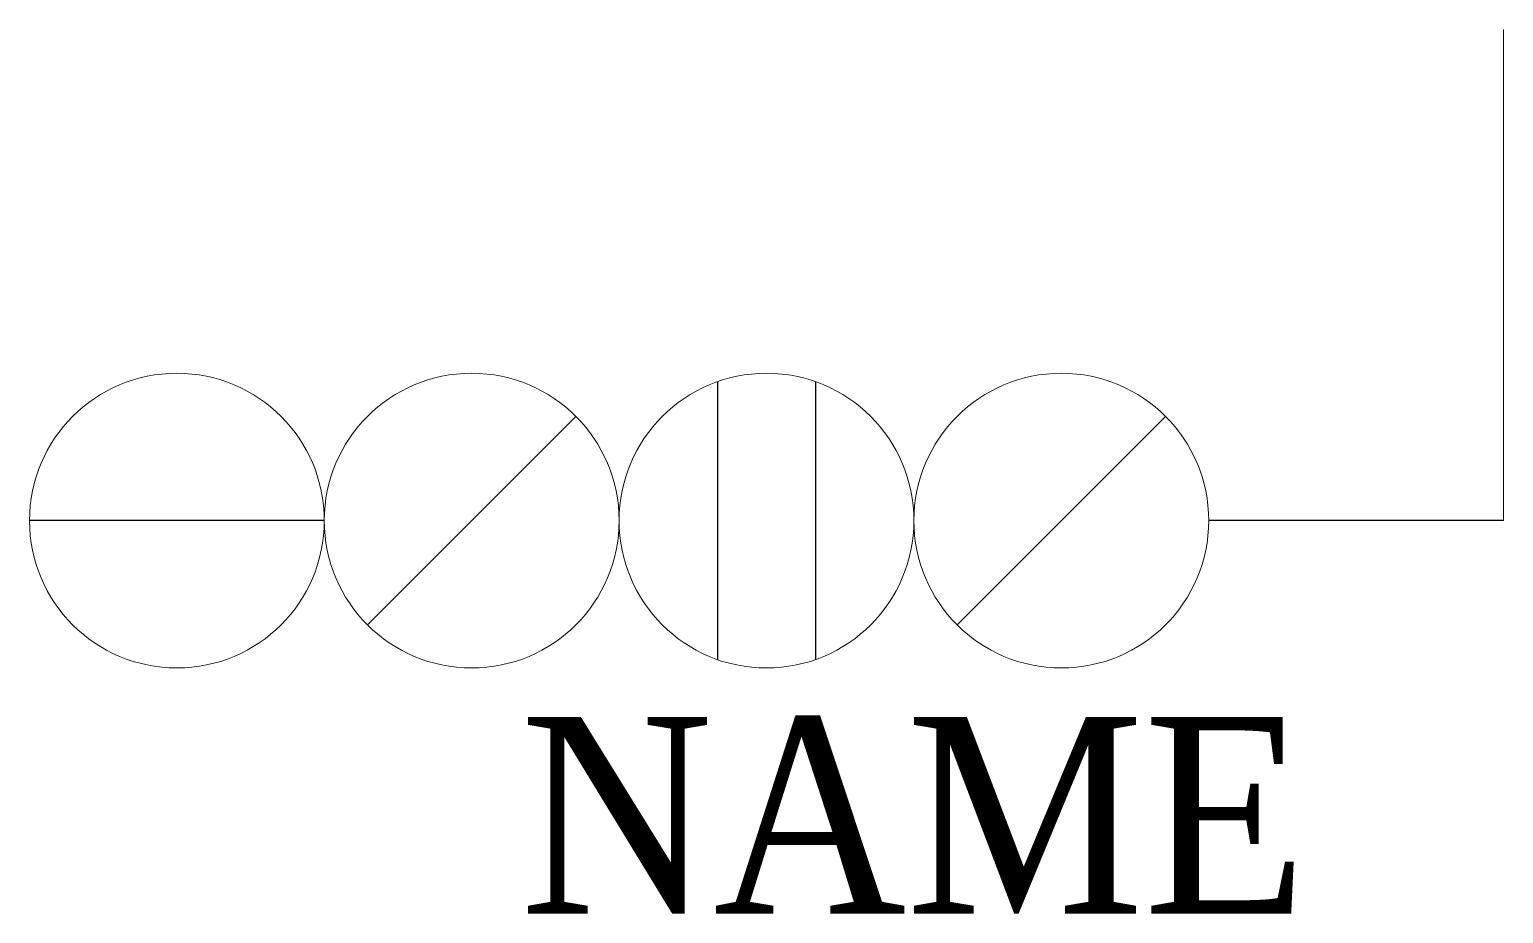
# Model space of a CAD drawing. Header units: millimetres. Extents: x -15 to 0, y -9 to 0.
import ezdxf
from ezdxf.enums import TextEntityAlignment as Align

# ---------------------------------------------------------------- set-up
doc = ezdxf.new("R2010")
doc.units = ezdxf.units.MM
doc.styles.add('CHINESE', font='TIMES.TTF', dxfattribs={"width": 0.9})

msp = doc.modelspace()

# ---------------------------------------------------------------- linework, layer by layer
at = {"color": 0, "lineweight": 0}
msp.add_line((0, -5), (0, 0), dxfattribs=at)
at = {"color": 1, "linetype": 'Continuous'}
for p, q in [((-8, -3.586), (-8, -6.414)), ((-7, -3.586), (-7, -6.414))]:
    msp.add_line(p, q, dxfattribs=at)
at = {"color": 2, "linetype": 'Continuous'}
for p, q in [((-9.439, -3.939), (-11.561, -6.061)), ((-3.439, -3.939), (-5.561, -6.061))]:
    msp.add_line(p, q, dxfattribs=at)
at = {"color": 3, "linetype": 'Continuous'}
msp.add_line((-12, -5), (-15, -5), dxfattribs=at)
at = {"color": 0, "linetype": 'Continuous'}
msp.add_line((0, -5), (-3, -5), dxfattribs=at)
at = {"color": 3, "lineweight": 0}
msp.add_circle((-13.5, -5), 1.5, dxfattribs=at)
at = {"color": 2, "lineweight": 0}
for centre in [(-10.5, -5), (-4.5, -5)]:
    msp.add_circle(centre, 1.5, dxfattribs=at)
at = {"color": 1, "lineweight": 0}
msp.add_circle((-7.5, -5), 1.5, dxfattribs=at)

# ---------------------------------------------------------------- texts
at = {"style": 'CHINESE', "width": 0.9}
msp.add_attdef('NAME', text='NAME', height=2, dxfattribs=at).set_placement((-2, -9), align=Align.RIGHT)

doc.saveas('drawing.dxf')
